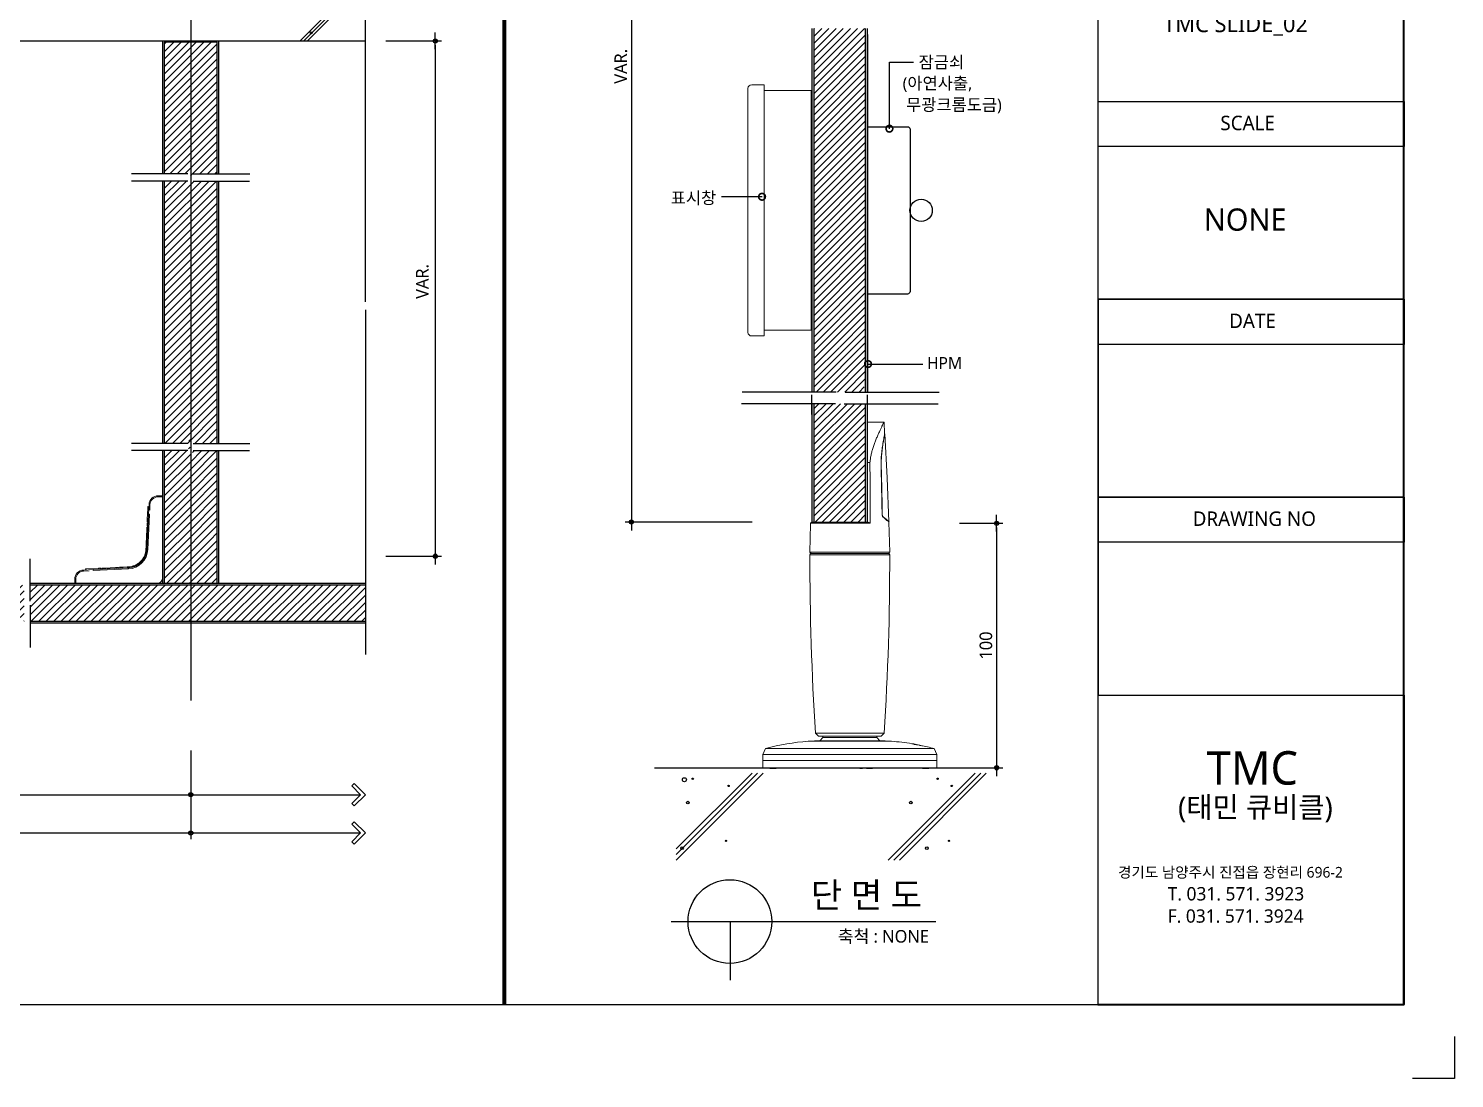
# Model space of a CAD drawing. Extents: x -256 to 8104, y -176 to 5714.
# Drawn here: x 4694 to 8104, y -176 to 2333 of the extents above; entities that cross this region are included whole.
import ezdxf
from ezdxf.enums import TextEntityAlignment as Align

# ---------------------------------------------------------------- set-up
doc = ezdxf.new("R2010")
doc.units = 0
doc.header["$LTSCALE"] = 30
doc.linetypes.add('CEN', pattern=[62, 60, -1, 0, -1])
doc.layers.get('0').update_dxf_attribs({"linetype": 'CONTINUOUS'})
doc.layers.get('DEFPOINTS').update_dxf_attribs({"linetype": 'CONTINUOUS'})
for name, color, linetype in [('C', 2, 'CONTINUOUS'), ('curior-0Line', 252, 'CONTINUOUS'), ('DIM', 7, 'CONTINUOUS'), ('FIN', 5, 'CONTINUOUS'), ('HAT', 8, 'CONTINUOUS'), ('TIT', 3, 'CONTINUOUS'), ('경첩', 4, 'CONTINUOUS'), ('문자', 3, 'CONTINUOUS'), ('잠금쇠(회전형)', 4, 'CONTINUOUS'), ('중심선', 1, 'CEN'), ('치수', 1, 'CONTINUOUS'), ('판넬', 2, 'CONTINUOUS'), ('해치', 8, 'CONTINUOUS')]:
    doc.layers.add(name, color=color, linetype=linetype)
doc.styles.add('돋움', font='malgun.ttf')
doc.dimstyles.new('10', dxfattribs={"dimscale": 10, "dimtxt": 3, "dimasz": 1, "dimexe": 1.5, "dimexo": 2, "dimgap": 1, "dimtad": 1, "dimdec": 0, "dimlunit": 6, "dimtxsty": '돋움', "dimblk": 'DIMDOT', "dimcen": -1, "dimdle": 1.5, "dimclrt": 3, "dimazin": 3, "dimtfac": 1, "dimtdec": 0, "dimtix": 1, "dimtmove": 2, "dimatfit": 3, "dimldrblk": 'DIMDOT', "dimarcsym": 0})
pattern_1 = [(45, (-7517.547, -35.774), (-8.55643, 8.55643), [])]
pattern_2 = [(45, (-8325.086, -147.353), (-8.980256, 8.980256), [])]

# ---------------------------------------------------------------- blocks, each defined once
blk = doc.blocks.new('A$C13EB2441')
for p, q in [((0.84, 7.37), (0.84, 14.11)), ((0.84, 6.74), (0.84, 0))]:
    blk.add_line(p, q)
blk = doc.blocks.new('_DOTSMALL')
at = {"color": 0, "linetype": 'ByBlock', "const_width": 0.5}
blk.add_lwpolyline([(-0.0625, 0, 1), (0.0625, 0, 1)], format="xyb", close=True, dxfattribs=at)
blk = doc.blocks.new('A$C63EC304E')
at = {"layer": '치수', "color": 1, "xscale": 2.5, "yscale": 2.5, "zscale": 2.5, "rotation": 234.3098741996962}
blk.add_blockref('_DOTSMALL', (0.31, 0.31), dxfattribs=at)
blk = doc.blocks.new('A$C2BC9653E')
at = {"layer": '치수', "xscale": 0.3333333333333333, "yscale": 0.3333333333333333, "zscale": 0.3333333333333333}
blk.add_blockref('A$C63EC304E', (0, 0), dxfattribs=at)
blk = doc.blocks.new('A$C7FC71301')
at = {"layer": '치수', "rotation": 180}
blk.add_blockref('A$C2BC9653E', (0.208, 0.208), dxfattribs=at)
blk = doc.blocks.new('A$C4A20372B')
at = {"layer": '치수'}
blk.add_blockref('A$C7FC71301', (0, 0), dxfattribs=at)
blk = doc.blocks.new('A$C566469F5')
at = {"layer": '치수'}
blk.add_blockref('A$C4A20372B', (0, 0), dxfattribs=at)
blk = doc.blocks.new('A$C7E317CD4')
at = {"layer": '해치', "xscale": 2, "yscale": 2, "zscale": 2}
blk.add_blockref('A$C566469F5', (0, 0), dxfattribs=at)
blk = doc.blocks.new('A$C601D7F27')
at = {"layer": '치수'}
blk.add_blockref('A$C7E317CD4', (0, 0), dxfattribs=at)
blk = doc.blocks.new('A$C38802C08')
at = {"layer": '치수'}
blk.add_blockref('A$C601D7F27', (0, 0), dxfattribs=at)
blk = doc.blocks.new('DIMDOT')
at = {"linetype": 'Continuous'}
blk.add_line((-2, 0), (2, 0), dxfattribs=at)
for radius in [0.5, 0.25]:
    blk.add_circle((0, 0), radius, dxfattribs=at)
blk = doc.blocks.new('*D17')
at = {"layer": 'DEFPOINTS', "color": 0}
for p in [(6900.4, 1151.1), (6909.5, 566.8), (7009.3, 566.8)]:
    blk.add_point(p, dxfattribs=at)
at = {"layer": 'DIM', "color": 0, "lineweight": -2, "ltscale": 10}
for p, q in [((6920.4, 1151.1), (7024.3, 1151.1)), ((7009.3, 1141.1), (7009.3, 576.8)), ((6929.5, 566.8), (7024.3, 566.8))]:
    blk.add_line(p, q, dxfattribs=at)
at = {"layer": 'DIM', "color": 0, "lineweight": -2, "xscale": 10, "yscale": 10, "zscale": 10}
for p, rotation in [((7009.3, 1151.1), 90), ((7009.3, 566.8), 270)]:
    blk.add_blockref('DIMDOT', p, dxfattribs=dict(at, rotation=rotation))
at = {"layer": 'DIM', "color": 3, "insert": (6983.7, 858.9), "char_height": 30, "attachment_point": 5, "rotation": 90, "style": '돋움'}
blk.add_mtext('100', dxfattribs=at)
blk = doc.blocks.new('*D22')
at = {"layer": 'DEFPOINTS', "color": 0}
for p in [(328.3, 628.2), (5082.2, 628.2), (5082.2, 411)]:
    blk.add_point(p, dxfattribs=at)
at = {"layer": 'DIM', "color": 0, "lineweight": -2, "ltscale": 10}
for p, q in [((328.3, 608.2), (328.3, 396)), ((5082.2, 608.2), (5082.2, 396)), ((338.3, 411), (5072.2, 411))]:
    blk.add_line(p, q, dxfattribs=at)
at = {"layer": 'DIM', "color": 0, "lineweight": -2, "xscale": 10, "yscale": 10, "zscale": 10, "rotation": 180}
blk.add_blockref('DIMDOT', (328.3, 411), dxfattribs=at)
at = {"layer": 'DIM', "color": 0, "lineweight": -2, "xscale": 10, "yscale": 10, "zscale": 10}
blk.add_blockref('DIMDOT', (5082.2, 411), dxfattribs=at)
at = {"layer": 'DIM', "color": 3, "insert": (2705.3, 440.7), "char_height": 30, "attachment_point": 5, "style": '돋움'}
blk.add_mtext('설계치수', dxfattribs=at)
blk = doc.blocks.new('*D23')
at = {"layer": 'DEFPOINTS', "color": 0}
for p in [(3931.4, 628.2), (5082.2, 628.2), (5082.2, 502.4)]:
    blk.add_point(p, dxfattribs=at)
at = {"layer": 'DIM', "color": 0, "lineweight": -2, "ltscale": 10}
for p, q in [((3931.4, 608.2), (3931.4, 487.4)), ((5082.2, 608.2), (5082.2, 487.4)), ((3941.4, 502.4), (5072.2, 502.4))]:
    blk.add_line(p, q, dxfattribs=at)
at = {"layer": 'DIM', "color": 0, "lineweight": -2, "xscale": 10, "yscale": 10, "zscale": 10, "rotation": 180}
blk.add_blockref('DIMDOT', (3931.4, 502.4), dxfattribs=at)
at = {"layer": 'DIM', "color": 0, "lineweight": -2, "xscale": 10, "yscale": 10, "zscale": 10}
blk.add_blockref('DIMDOT', (5082.2, 502.4), dxfattribs=at)
at = {"layer": 'DIM', "color": 3, "insert": (4506.8, 532.1), "char_height": 30, "attachment_point": 5, "style": '돋움'}
blk.add_mtext('설계치수', dxfattribs=at)
blk = doc.blocks.new('*D25')
at = {"layer": 'DEFPOINTS', "color": 0}
for p in [(5529, 2303.8), (5529, 1072.4), (5666.9, 1072.4)]:
    blk.add_point(p, dxfattribs=at)
at = {"layer": 'DIM', "color": 0, "lineweight": -2, "ltscale": 10}
for p, q in [((5549, 2303.8), (5681.9, 2303.8)), ((5666.9, 2293.8), (5666.9, 1082.4)), ((5549, 1072.4), (5681.9, 1072.4))]:
    blk.add_line(p, q, dxfattribs=at)
at = {"layer": 'DIM', "color": 0, "lineweight": -2, "xscale": 10, "yscale": 10, "zscale": 10}
for p, rotation in [((5666.9, 2303.8), 90), ((5666.9, 1072.4), 270)]:
    blk.add_blockref('DIMDOT', p, dxfattribs=dict(at, rotation=rotation))
at = {"layer": 'DIM', "color": 3, "insert": (5636.1, 1729), "char_height": 30, "attachment_point": 5, "rotation": 90, "style": '돋움'}
blk.add_mtext('VAR.', dxfattribs=at)
blk = doc.blocks.new('A$C06B31977')
for p, q in [((1.26, 11.06), (1.26, 21.17)), ((1.26, 10.11), (1.26, 0))]:
    blk.add_line(p, q)
blk = doc.blocks.new('*D34')
at = {"layer": 'DEFPOINTS', "color": 0}
for p in [(6444.67, 3332.3), (6135.91, 1154.01), (6444.67, 1154.01)]:
    blk.add_point(p, dxfattribs=at)
at = {"layer": 'DIM', "color": 0, "lineweight": -2}
for p, q in [((6424.67, 3332.3), (6120.91, 3332.3)), ((6135.91, 3322.3), (6135.91, 1164.01)), ((6424.67, 1154.01), (6120.91, 1154.01))]:
    blk.add_line(p, q, dxfattribs=at)
at = {"layer": 'DIM', "color": 0, "lineweight": -2, "xscale": 10, "yscale": 10, "zscale": 10}
for p, rotation in [((6135.91, 3332.3), 89.99999999999997), ((6135.91, 1154.01), 270)]:
    blk.add_blockref('DIMDOT', p, dxfattribs=dict(at, rotation=rotation))
at = {"layer": 'DIM', "color": 3, "insert": (6110.675625, 2243.155), "char_height": 30, "attachment_point": 5, "rotation": 90, "style": '돋움'}
blk.add_mtext('VAR.', dxfattribs=at)
blk = doc.blocks.new('SLIDE_02')
at = {"layer": 'HAT'}
h = blk.add_hatch(dxfattribs=at)
h.set_pattern_fill('ANSI31', color=256, scale=3.811219, style=0)
h.set_pattern_definition(pattern_1)
h.paths.add_polyline_path([(6634.1, 1898.5), (6572.2, 1898.5), (6572.2, 1464.4), (6634.1, 1464.4), (6634.1, 1568.7, -0.567825), (6634.1, 1572.1)])
h.paths.add_polyline_path([(6696, 1898.5), (6634.1, 1898.5), (6634.1, 1572.1, -0.582142), (6637.1, 1570.4), (6696, 1570.4)])
edge = h.paths.add_edge_path()
edge.add_line((6696, 1570.4), (6637.1, 1570.4))
edge.add_arc((6635.1, 1570.4), 1.99, -54.3099, 0, ccw=False)
edge.add_arc((6635.1, 1570.4), 1.99, 239.178, 305.6901, ccw=False)
edge.add_line((6634.1, 1568.7), (6634.1, 1464.4))
edge.add_line((6634.1, 1464.4), (6688.1, 1464.4))
edge.add_spline(control_points=[(6688.1, 1464.4), (6691.2, 1472.8), (6694, 1480.2), (6696, 1483.9)], knot_values=[0.152076, 0.152076, 0.152076, 0.152076, 0.673721, 0.673721, 0.673721, 0.673721], degree=3, periodic=0)
edge.add_line((6696, 1483.9), (6696, 1570.4))
h.paths.add_polyline_path([(6634.1, 2333.4), (6572.2, 2333.4), (6572.2, 1898.5), (6634.1, 1898.5)])
edge = h.paths.add_edge_path()
edge.add_line((6696, 2333.4), (6686.2, 2333.4))
edge.add_spline(control_points=[(6683.6, 2326), (6684.5, 2328.5), (6685.4, 2331), (6686.2, 2333.4)], knot_values=[0, 0, 0, 0, 0.152076, 0.152076, 0.152076, 0.152076], degree=3, periodic=0)
edge.add_line((6686.2, 2333.4), (6634.1, 2333.4))
edge.add_line((6634.1, 2333.4), (6634.1, 1898.5))
edge.add_line((6634.1, 1898.5), (6696, 1898.5))
edge.add_line((6696, 1898.5), (6696, 2333.4))
at = {"layer": 'HAT', "transparency": 33554687}
h = blk.add_hatch(dxfattribs=at)
h.set_pattern_fill('ANSI31', color=256, scale=3.811219, style=0)
h.set_pattern_definition(pattern_1)
h.paths.add_polyline_path([(6624, 1436.8), (6572.2, 1436.8), (6572.2, 1154), (6634.1, 1154), (6634.1, 1436.8)])
h.paths.add_polyline_path([(6696, 1436.8), (6645.2, 1436.8), (6634.1, 1436.8), (6634.1, 1154), (6696, 1154)])
at = {"layer": '해치'}
h = blk.add_hatch(dxfattribs=at)
h.set_pattern_fill('ANSI31', color=256, scale=4, style=0)
h.set_pattern_definition([(45, (-271228.166, -56143.965), (-8.9802561, 8.9802561), [])])
edge = h.paths.add_edge_path()
edge.add_line((5082.2, 2300.5), (5019.8, 2300.5))
edge.add_line((5019.8, 2300.5), (5018.9, 2299.6))
edge.add_line((5018.9, 2299.6), (5018.9, 2199.2))
edge.add_line((5018.9, 2199.2), (5061.8, 2199.2))
edge.add_line((5061.8, 2199.2), (5061.8, 2157.7))
edge.add_line((5061.8, 2157.7), (5018.9, 2157.7))
edge.add_line((5018.9, 2157.7), (5018.9, 1985.9))
edge.add_line((5018.9, 1985.9), (5075.5, 1985.9))
edge.add_spline(control_points=[(5075.5, 1985.9), (5078.3, 1993.6), (5084.3, 2008.9), (5080.4, 1978), (5081.9, 1975.6), (5082.2, 1975.5)], knot_values=[0.456227, 0.456227, 0.456227, 0.456227, 2.847595, 6.178025, 6.737145, 6.737145, 6.737145, 6.737145], degree=3, periodic=0)
edge.add_spline(control_points=[(5081.9, 1975.7), (5082, 1978.7), (5082, 1981.5), (5081.5, 1981.8), (5081.4, 1981.8)], knot_values=[0.891967, 0.891967, 0.891967, 0.891967, 1.280656, 1.337888, 1.337888, 1.337888, 1.337888], degree=3, periodic=0)
edge.add_line((5082.2, 1975.5), (5082.2, 2300.5))
edge = h.paths.add_edge_path()
edge.add_line((5145.6, 2300.5), (5082.2, 2300.5))
edge.add_line((5082.2, 2300.5), (5082.2, 1975.5))
edge.add_spline(control_points=[(5082.2, 1975.5), (5083.4, 1975.3), (5085.6, 1979.6), (5088.3, 1985.9)], knot_values=[6.737145, 6.737145, 6.737145, 6.737145, 8.913909, 8.913909, 8.913909, 8.913909], degree=3, periodic=0)
edge.add_spline(control_points=[(5088.3, 1985.9), (5090.3, 1990.8), (5092.7, 1996.7), (5095, 2002.7)], knot_values=[8.913909, 8.913909, 8.913909, 8.913909, 10.573873, 10.573873, 10.573873, 10.573873], degree=3, periodic=0)
edge.add_line((5088.3, 1985.9), (5145.6, 1985.9))
edge.add_line((5145.6, 1985.9), (5145.6, 2157.7))
edge.add_line((5145.6, 2157.7), (5102.7, 2157.7))
edge.add_line((5102.7, 2157.7), (5102.7, 2199.2))
edge.add_line((5102.7, 2199.2), (5145.6, 2199.2))
edge.add_line((5145.6, 2199.2), (5145.6, 2300.5))
h.paths.add_polyline_path([(5145.6, 2199.2), (5102.7, 2199.2), (5102.7, 2157.7), (5145.6, 2157.7)], flags=16)
h.paths.add_polyline_path([(5061.8, 2199.2), (5018.9, 2199.2), (5018.9, 2157.7), (5061.8, 2157.7)], flags=16)
h = blk.add_hatch(dxfattribs=at)
h.set_pattern_fill('ANSI31', color=256, scale=4, style=0)
h.set_pattern_definition([(45, (5082.238, 1655.484), (-8.98026, 8.98026), [])])
h.paths.add_polyline_path([(5145.6, 1968.8), (5018.9, 1968.8), (5018.9, 1342.1), (5145.6, 1342.1)])
at = {"layer": '해치', "transparency": 33554687}
h = blk.add_hatch(dxfattribs=at)
h.set_pattern_fill('ANSI31', color=256, scale=4)
h.set_pattern_definition(pattern_2)
edge = h.paths.add_edge_path()
edge.add_spline(control_points=[(5082.2, 1314.6), (5081.9, 1314.6), (5080.9, 1316.4), (5081.7, 1326.3), (5081.9, 1331.9)], knot_values=[1.337888, 1.337888, 1.337888, 1.337888, 1.524261, 2.245715, 2.245715, 2.245715, 2.245715], degree=3, periodic=0)
edge.add_spline(control_points=[(5082.2, 1331.7), (5081.9, 1331.8), (5080.4, 1334.2), (5084.3, 1365.1), (5078.3, 1349.8), (5075.5, 1342.1)], knot_values=[0.152076, 0.152076, 0.152076, 0.152076, 0.338449, 1.448592, 2.245715, 2.245715, 2.245715, 2.245715], degree=3, periodic=0)
edge.add_spline(control_points=[(5081.9, 1331.9), (5082, 1334.9), (5082, 1337.7), (5081.5, 1338), (5081.4, 1338)], knot_values=[0.891967, 0.891967, 0.891967, 0.891967, 1.280656, 1.337888, 1.337888, 1.337888, 1.337888], degree=3, periodic=0)
edge.add_spline(control_points=[(5081.4, 1338), (5080.4, 1338.2), (5078.1, 1332.1), (5075.5, 1325)], knot_values=[0.152076, 0.152076, 0.152076, 0.152076, 0.891967, 0.891967, 0.891967, 0.891967], degree=3, periodic=0)
edge.add_spline(control_points=[(5073.9, 1320.6), (5074.4, 1322.1), (5074.9, 1323.6), (5075.5, 1325)], knot_values=[0, 0, 0, 0, 0.152076, 0.152076, 0.152076, 0.152076], degree=3, periodic=0)
edge.add_line((5075.5, 1325), (5018.9, 1325))
edge.add_line((5018.9, 1325), (5018.9, 1152.6))
edge.add_line((5018.9, 1152.6), (5063.6, 1152.6))
edge.add_line((5063.6, 1152.6), (5063.6, 1111))
edge.add_line((5063.6, 1111), (5018.9, 1111))
edge.add_line((5018.9, 1111), (5018.9, 1006.8))
edge.add_line((5018.9, 1006.8), (5082.2, 1006.8))
edge.add_line((5082.2, 1006.8), (5082.2, 1314.5))
h.paths.add_polyline_path([(5145.6, 1152.6), (5100.8, 1152.6), (5100.8, 1111), (5145.6, 1111)])
h.paths.add_polyline_path([(5063.6, 1152.6), (5018.9, 1152.6), (5018.9, 1111), (5063.6, 1111)], flags=16)
h = blk.add_hatch(dxfattribs=at)
h.set_pattern_fill('ANSI31', color=256, scale=4)
h.set_pattern_definition(pattern_2)
h.paths.add_polyline_path([(5145.6, 1264.1), (5082.2, 1264.1), (5082.2, 1006.8), (5145.6, 1006.8), (5145.6, 1111), (5100.8, 1111), (5100.8, 1152.6), (5145.6, 1152.6)])
edge = h.paths.add_edge_path()
edge.add_line((5145.6, 1325), (5088.3, 1325))
edge.add_spline(control_points=[(5088.3, 1325), (5085.6, 1318.7), (5083.4, 1314.4), (5082.2, 1314.6)], knot_values=[2.245715, 2.245715, 2.245715, 2.245715, 2.971303, 2.971303, 2.971303, 2.971303], degree=3, periodic=0)
edge.add_line((5082.2, 1314.6), (5082.2, 1264.1))
edge.add_line((5082.2, 1264.1), (5145.6, 1264.1))
edge.add_line((5145.6, 1264.1), (5145.6, 1325))
h = blk.add_hatch(dxfattribs=at)
h.set_pattern_fill('ANSI31', color=256, scale=4, style=0)
h.set_pattern_definition(pattern_2)
h.paths.add_polyline_path([(4698.3, 955.2), (4698.3, 964.7), (4698.3, 1003.5), (5082.2, 1003.5), (5082.2, 916.8), (4698.3, 916.8)])
edge = h.paths.add_edge_path()
edge.add_line((4683.7, 955.2), (4683.7, 964.7))
edge.add_line((4683.7, 964.7), (4683.7, 1003.5))
edge.add_line((4683.7, 1003.5), (4051.2, 1003.5))
edge.add_line((4051.2, 1003.5), (4051.2, 962.2))
edge.add_arc((4051.2, 960.1), 2.08, -35.6901, 90, ccw=False)
edge.add_arc((4051.2, 960.1), 2.08, 270, 324.3099, ccw=False)
edge.add_line((4051.2, 958), (4051.2, 916.8))
edge.add_line((4051.2, 916.8), (4683.7, 916.8))
edge.add_line((4683.7, 916.8), (4683.7, 955.2))
h.paths.add_polyline_path([(3926.4, 1003.5), (3926.4, 916.8), (4051.2, 916.8), (4051.2, 958, -0.610943), (4049.5, 961.3, -0.241509), (4051.2, 962.2), (4051.2, 1003.5)])
h.paths.add_polyline_path([(5499.9, 1003.5), (5082.2, 1003.5), (5082.2, 916.8), (5499.9, 916.8)])
for p, q in [((5499.9, 1680.2), (5499.9, 2456.9)), ((328.3, 2303.8), (5499.9, 2303.8)), ((5075.6, 1985.9), (4940.8, 1985.9)), ((5088.3, 1985.9), (5223.1, 1985.9)), ((5499.9, 1661.1), (5499.9, 837.8)), ((5075.6, 1342.1), (4940.8, 1342.1)), ((5088.3, 1342.1), (5223.1, 1342.1)), ((6191.1, 566.8), (7024.2, 566.8))]:
    blk.add_line(p, q)
at = {"color": 2}
for p, q in [((8104.1, -75.8), (8104.1, -175.8)), ((8104.1, -75.8), (8104.1, -175.8)), ((8104.1, -75.8), (8104.1, -175.8)), ((8104.1, -175.8), (8004.1, -175.8)), ((8104.1, -175.8), (8004.1, -175.8)), ((8104.1, -175.8), (8004.1, -175.8))]:
    blk.add_line(p, q, dxfattribs=at)
for points in [[(-0.7, 5538.4), (7251.6, 5538.4), (7251.6, 0.1), (-0.7, 0.1)], [(-0.7, 5538.4), (7251.6, 5538.4), (7251.6, 0.1), (-0.7, 0.1)], [(-0.7, 5538.4), (7981.2, 5538.4), (7981.2, 0.1), (-0.7, 0.1)]]:
    blk.add_lwpolyline(points, close=True, dxfattribs=at)
at = {"color": 8, "const_width": 10}
blk.add_lwpolyline([(5832, 0.1), (5832, 5538.4)], dxfattribs=at)
at = {"layer": 'C'}
for p, q in [((6572.2, 2333.4), (6572.2, 1464.4)), ((6696, 1464.4), (6696, 2333.4)), ((6572.2, 1436.8), (6572.2, 1154)), ((6696, 1154), (6696, 1436.8)), ((5499.9, 1003.5), (4698.3, 1003.5)), ((4698.3, 916.8), (5499.9, 916.8))]:
    blk.add_line(p, q, dxfattribs=at)
at = {"layer": 'curior-0Line'}
blk.add_line((7251.6, 5538.4), (7251.6, 0.8), dxfattribs=at)
for points in [[(7984.1, 5538.4), (7251.6, 5538.4), (7251.6, 0.1), (7984.1, 0.1)], [(7252, 2159.3), (7984.1, 2159.3), (7984.1, 2051.6), (7252, 2051.6)], [(7252, 1213.5), (7984.1, 1213.5), (7984.1, 1686.4), (7252, 1686.4)], [(7252, 1686.4), (7984.1, 1686.4), (7984.1, 1578.7), (7252, 1578.7)], [(7252, 740.6), (7984.1, 740.6), (7984.1, 1213.5), (7252, 1213.5)], [(7252, 1213.5), (7984.1, 1213.5), (7984.1, 1105.8), (7252, 1105.8)], [(7984.1, 0.8), (7252.3, 0.8), (7252.3, 740.6), (7984.1, 740.6)]]:
    blk.add_lwpolyline(points, close=True, dxfattribs=at)
at = {"layer": 'DIM', "ltscale": 10}
for p, q in [((5467.5, 523.5), (5473.2, 529.2)), ((5488.5, 502.4), (5467.5, 523.5)), ((5499.9, 502.4), (5473.2, 529.2)), ((5082.2, 502.4), (5488.5, 502.4)), ((5488.5, 502.4), (5467.5, 481.4)), ((5467.5, 481.4), (5473.2, 475.7)), ((5499.9, 502.4), (5473.2, 475.7)), ((5082.2, 411), (5488.5, 411)), ((5467.5, 432.1), (5473.2, 437.8)), ((5488.5, 411), (5467.5, 432.1)), ((5488.5, 411), (5467.5, 389.9)), ((5499.9, 411), (5473.2, 437.8)), ((5499.9, 411), (5473.2, 384.2)), ((5467.5, 389.9), (5473.2, 384.2))]:
    blk.add_line(p, q, dxfattribs=at)
at = {"layer": 'FIN', "color": 4, "linetype": 'Continuous', "lineweight": 15}
for p, q in [((6740, 1392.7), (6700.8, 1392.7)), ((6700.8, 1392.7), (6700.8, 1296.6)), ((6741.5, 1365.4), (6740, 1392.7)), ((6567.4, 1154), (6564.3, 1151.1)), ((6567.4, 1154), (6700.8, 1154)), ((6753.6, 1082.4), (6751.8, 1154.1)), ((6566, 1079), (6750.3, 1079)), ((6575.9, 649.7), (6583.1, 642.5)), ((6733.2, 642.5), (6740.4, 649.7)), ((6733.2, 642.5), (6583.1, 642.5)), ((6593.4, 639.4), (6586.5, 631.5)), ((6729.8, 631.5), (6586.5, 631.5)), ((6593.4, 642.5), (6593.4, 639.4)), ((6593.4, 639.4), (6723, 639.4)), ((6723, 639.4), (6723, 642.5)), ((6729.8, 631.5), (6723, 639.4)), ((6456.7, 612.6), (6450.1, 598.4)), ((6450.1, 598.4), (6450.1, 583.8)), ((6450.1, 583.8), (6450.1, 566.8)), ((6866.2, 598.4), (6859.7, 612.6)), ((6866.2, 583.8), (6866.2, 598.4)), ((6866.2, 566.8), (6866.2, 583.8)), ((6450.1, 566.8), (6866.2, 566.8))]:
    blk.add_line(p, q, dxfattribs=at)
at = {"layer": 'FIN', "linetype": 'Continuous', "lineweight": 15}
for p, q in [((6706.4, 1296.6), (6700.8, 1296.6)), ((6732.8, 1294), (6733.2, 1294)), ((6733.6, 1259.9), (6734.1, 1259.9)), ((6735, 1191.7), (6735.5, 1191.7)), ((6735.3, 1171.9), (6735.8, 1171.9)), ((6735.4, 1171.7), (6735.9, 1171.7)), ((6738.2, 1166.2), (6737.5, 1166.2)), ((6706.9, 1151.1), (6564.3, 1151.1)), ((6751.2, 1154.7), (6751.9, 1154.7)), ((6753.7, 1075.6), (6562.6, 1075.6)), ((6562.7, 1082.4), (6753.6, 1082.4)), ((6575.9, 649.7), (6740.4, 649.7)), ((6757.7, 630), (6558.6, 630)), ((6561.1, 630.2), (6755.2, 630.2)), ((6866.2, 598.4), (6450.1, 598.4)), ((6866.2, 583.8), (6450.1, 583.8)), ((6450.1, 583.8), (6866.2, 583.8)), ((6456.7, 612.6), (6859.7, 612.6)), ((6467.1, 565.4), (6467.1, 566.8)), ((6467.2, 565.4), (6467.1, 565.4)), ((6467.2, 565.4), (6467.2, 566.8)), ((6481.6, 565.4), (6467.2, 565.4)), ((6481.6, 565.4), (6481.6, 566.8)), ((6481.8, 565.4), (6481.6, 565.4)), ((6481.8, 565.4), (6481.8, 566.8)), ((6682, 565.4), (6682, 566.8)), ((6688.9, 565.4), (6682, 565.4)), ((6688.9, 565.4), (6688.9, 566.8)), ((6698.3, 565.4), (6698.3, 566.8)), ((6698.5, 565.4), (6698.5, 566.8)), ((6698.7, 565.4), (6698.7, 566.8)), ((6699.4, 565.4), (6699.4, 566.8)), ((6702.3, 565.4), (6699.4, 565.4)), ((6702.3, 565.4), (6702.3, 566.8)), ((6703.5, 565.4), (6702.3, 565.4)), ((6703.5, 565.4), (6703.5, 566.8)), ((6704.4, 565.4), (6703.5, 565.4)), ((6704.4, 565.4), (6704.4, 566.8)), ((6704.8, 565.4), (6704.4, 565.4)), ((6704.8, 565.4), (6704.8, 566.8)), ((6705, 565.4), (6704.8, 565.4)), ((6705.1, 565.4), (6705.1, 566.8)), ((6707.2, 565.4), (6707.2, 566.8)), ((6709.7, 565.4), (6709.7, 566.8)), ((6709.8, 565.4), (6709.8, 566.8)), ((6710.7, 565.4), (6709.8, 565.4)), ((6710.7, 565.4), (6710.7, 566.8)), ((6711.2, 565.4), (6710.7, 565.4)), ((6711.2, 565.4), (6711.2, 566.8)), ((6712.1, 565.4), (6711.2, 565.4)), ((6712.1, 565.4), (6712.1, 566.8)), ((6831.9, 565.4), (6831.9, 566.8)), ((6834.3, 565.4), (6834.3, 566.8)), ((6839.4, 565.4), (6839.4, 566.8)), ((6844.6, 565.4), (6844.6, 566.8)), ((6846.9, 565.4), (6846.9, 566.8))]:
    blk.add_line(p, q, dxfattribs=at)
at = {"layer": 'FIN', "color": 4, "linetype": 'Continuous', "lineweight": 15, "flags": 128}
for points in [[(6751.9, 1154.8), (6747.5, 1259.7), (6741.7, 1364.7)], [(6564.3, 1151.1), (6564.2, 1148.7), (6562.7, 1082.4)]]:
    blk.add_lwpolyline(points, dxfattribs=at)
at = {"layer": 'FIN', "color": 4, "linetype": 'Continuous', "lineweight": 15}
for centre, radius, start, end in [((6566, 1075.6), 3.41, 90, 179.3579), ((6566.1, 1082.4), 3.41, 179.2415, 270), ((13319.9, 1072.3), 6757.2, 179.97182, 183.58587), ((283.2, 1063.2), 6470.4, 356.33536, 0.10965), ((6750.2, 1082.4), 3.41, 270, 0.7585), ((6750.3, 1075.6), 3.41, 0.6421, 90), ((6593.4, 119.7), 511.5, 93.8991, 105.5006), ((6561.3, 628.2), 2.05, 94.7479, 116.6788), ((6593.4, 242.2), 389.3, 91.0115, 94.7479), ((6723, 242.2), 389.3, 85.2521, 88.9885), ((6755, 628.2), 2.05, 63.3212, 85.2521), ((6723, 119.7), 511.5, 80.5831, 86.1009), ((6723, 119.7), 511.5, 74.4994, 78.127)]:
    blk.add_arc(centre, radius, start, end, dxfattribs=at)
at = {"layer": 'FIN', "linetype": 'Continuous', "lineweight": 15}
for points, knots in [([(6706.4, 1296.6), (6706.8, 1299.9), (6707.5, 1306.4), (6709.4, 1316), (6711.8, 1325.4), (6714.7, 1334.7), (6718, 1343.9), (6721.5, 1352.9), (6725.2, 1361.5), (6728.8, 1369.6), (6732.2, 1376.9), (6735.1, 1382.8), (6737.4, 1387.6), (6738.9, 1390.6), (6739.8, 1392.4), (6739.9, 1392.6), (6740, 1392.7)], [0, 0, 0, 0, 0.0728557, 0.145726, 0.2204904, 0.2952636, 0.3731809, 0.4510923, 0.5310454, 0.610964, 0.6872809, 0.764789, 0.8294418, 0.895744, 0.9479363, 1, 1, 1, 1]), ([(6741.6, 1365.4), (6741.6, 1365.4), (6741.6, 1365.6), (6741.4, 1364.4), (6741, 1361.9), (6740.3, 1358.2), (6739.3, 1352.9), (6738.1, 1346), (6736.9, 1338.9), (6735.4, 1329.2), (6734.1, 1318), (6733.1, 1305.3), (6732.9, 1297.8), (6732.8, 1294.1)], [0, 0, 0, 0, 0.009684, 0.084411, 0.139342, 0.19575, 0.292674, 0.392034, 0.480465, 0.568929, 0.750269, 0.874667, 1, 1, 1, 1]), ([(6741.6, 1364.7), (6741.6, 1364.5), (6741.6, 1364.3), (6741.2, 1362.2), (6740.7, 1359.4), (6740, 1355), (6739, 1349.4), (6738, 1343.5), (6736.6, 1335.2), (6735.1, 1324), (6733.7, 1309.4), (6733.4, 1299.2), (6733.2, 1294)], [0, 0, 0, 0, 0.065081, 0.114014, 0.164283, 0.248685, 0.335215, 0.413903, 0.492623, 0.653874, 0.825661, 1, 1, 1, 1]), ([(6706.9, 1151.1), (6706.9, 1152.1), (6706.9, 1176.8), (6706.7, 1225.4), (6706.5, 1272.9), (6706.4, 1296.6)], [0, 0, 0, 0, 0.020119, 0.51001, 1, 1, 1, 1]), ([(6732.8, 1294.1), (6733.2, 1280.3), (6733.8, 1252.4), (6734.7, 1211.6), (6735.2, 1184.7), (6735.4, 1171.9)], [0, 0, 0, 0, 0.338608, 0.686805, 1, 1, 1, 1]), ([(6733.2, 1294), (6733.4, 1288.3), (6733.6, 1279.8), (6733.9, 1268.5), (6734, 1262.8), (6734.1, 1259.9)], [0, 0, 0, 0, 0.499998, 0.749999, 1, 1, 1, 1]), ([(6734.1, 1259.9), (6734.2, 1254.3), (6734.5, 1242.9), (6735, 1220.1), (6735.3, 1203.1), (6735.5, 1191.7)], [0, 0, 0, 0, 0.250195, 0.500389, 1, 1, 1, 1]), ([(6738, 1165.6), (6737.6, 1166), (6736.7, 1166.9), (6735.8, 1169), (6735.4, 1170.8), (6735.4, 1171.7), (6735.4, 1171.9)], [0, 0, 0, 0, 0.3337457, 0.6692692, 0.9101086, 1, 1, 1, 1]), ([(6735.9, 1171.7), (6735.9, 1171), (6736, 1169.8), (6736.7, 1168.1), (6737.4, 1166.9), (6738, 1166.4), (6738.2, 1166.2)], [0, 0, 0, 0, 0.257997, 0.515126, 0.793816, 1, 1, 1, 1]), ([(6738, 1165.6), (6739.8, 1164.2), (6743.3, 1161.3), (6747.5, 1157.7), (6750.3, 1155.5), (6751.5, 1154.4), (6752, 1153.9), (6751.9, 1154.1), (6751.8, 1154.1)], [0, 0, 0, 0, 0.2109513, 0.4254062, 0.683951, 0.8181289, 0.9522979, 1, 1, 1, 1]), ([(6738.2, 1166.2), (6740.2, 1164.5), (6744.3, 1161.2), (6748.6, 1157.5), (6751.4, 1155.1), (6751.7, 1154.9), (6751.9, 1154.8)], [0, 0, 0, 0, 0.25138, 0.508909, 0.760628, 1, 1, 1, 1]), ([(6698.7, 565.4), (6698.6, 565.4), (6698.5, 565.4), (6698.5, 565.4), (6698.5, 565.4)], [0, 0, 0, 0, 0.557964, 1, 1, 1, 1]), ([(6699.4, 565.4), (6699.3, 565.4), (6699, 565.4), (6698.8, 565.4), (6698.7, 565.4)], [0, 0, 0, 0, 0.561741, 1, 1, 1, 1]), ([(6707.2, 565.4), (6706.8, 565.4), (6706, 565.4), (6705.4, 565.4), (6705.1, 565.4)], [0, 0, 0, 0, 0.560188, 1, 1, 1, 1]), ([(6709.7, 565.4), (6709.2, 565.4), (6708.4, 565.4), (6707.5, 565.4), (6707.2, 565.4)], [0, 0, 0, 0, 0.559958, 1, 1, 1, 1]), ([(6834.3, 565.4), (6833.5, 565.4), (6832.1, 565.4), (6832, 565.4), (6831.9, 565.4)], [0, 0, 0, 0, 0.558554, 1, 1, 1, 1]), ([(6836.2, 565.4), (6835.5, 565.4), (6834.2, 565.4), (6833.4, 565.4), (6833, 565.4)], [0, 0, 0, 0, 0.558511, 1, 1, 1, 1]), ([(6839.4, 565.4), (6838.4, 565.4), (6836.5, 565.4), (6834.9, 565.4), (6834.3, 565.4)], [0, 0, 0, 0, 0.559859, 1, 1, 1, 1]), ([(6844.6, 565.4), (6843.7, 565.4), (6842.1, 565.4), (6840.2, 565.4), (6839.4, 565.4)], [0, 0, 0, 0, 0.558977, 1, 1, 1, 1]), ([(6846.9, 565.4), (6846.8, 565.4), (6846.6, 565.4), (6845.2, 565.4), (6844.6, 565.4)], [0, 0, 0, 0, 0.559094, 1, 1, 1, 1])]:
    blk.add_open_spline(points, degree=3, knots=knots, dxfattribs=at)
at = {"layer": 'FIN', "color": 4, "linetype": 'Continuous', "lineweight": 15}
for points, knots in [([(6700.8, 1296.6), (6700.8, 1288.3), (6700.8, 1272), (6700.8, 1248.3), (6700.8, 1224.6), (6700.8, 1201), (6700.8, 1177.2), (6700.8, 1161.7), (6700.8, 1154)], [0, 0, 0, 0, 0.175429, 0.342116, 0.500062, 0.672632, 0.839276, 1, 1, 1, 1]), ([(6806.7, 624.3), (6806.6, 624.3), (6806.6, 624.3), (6806.8, 624.3), (6807.1, 624.2), (6807.2, 624.2)], [0, 0, 0, 0, 0.110152, 0.664814, 1, 1, 1, 1]), ([(6807.2, 624.2), (6807.5, 624.2), (6808, 624.1), (6809, 623.9), (6810.2, 623.7), (6811.2, 623.5), (6811.7, 623.4), (6811.9, 623.4)], [0, 0, 0, 0, 0.2159727, 0.4318558, 0.6498983, 0.8698049, 1, 1, 1, 1]), ([(6815.9, 622.5), (6815.1, 622.7), (6813.8, 622.9), (6812.4, 623.2), (6811.8, 623.3)], [0, 0, 0, 0, 0.585266, 1, 1, 1, 1]), ([(6811.8, 623.3), (6811.8, 623.2), (6811.8, 623.1), (6811.8, 623), (6811.8, 622.9)], [0, 0, 0, 0, 0.495973, 1, 1, 1, 1]), ([(6811.8, 622.9), (6812.4, 622.8), (6813.8, 622.5), (6815.1, 622.3), (6815.9, 622.1)], [0, 0, 0, 0, 0.405872, 1, 1, 1, 1]), ([(6832.3, 619.1), (6829.4, 619.7), (6824, 620.9), (6818.5, 621.9), (6815.9, 622.4)], [0, 0, 0, 0, 0.528575, 1, 1, 1, 1]), ([(6815.9, 622.1), (6815.9, 622.2), (6815.9, 622.2), (6815.9, 622.3), (6815.9, 622.3)], [0, 0, 0, 0, 0.517301, 1, 1, 1, 1]), ([(6815.9, 622.3), (6818.5, 621.8), (6824, 620.8), (6829.4, 619.6), (6832.3, 619)], [0, 0, 0, 0, 0.470682, 1, 1, 1, 1]), ([(6832.3, 619), (6832.3, 619), (6832.3, 619), (6832.3, 619.1), (6832.3, 619.1)], [0, 0, 0, 0, 0.529757, 1, 1, 1, 1])]:
    blk.add_open_spline(points, degree=3, knots=knots, dxfattribs=at)
at = {"layer": 'FIN', "linetype": 'Continuous', "lineweight": 15}
for points in [[(6735.5, 1191.7), (6735.8, 1171.9)], [(6735.8, 1171.9), (6735.9, 1171.7)], [(6700.8, 1154), (6706.9, 1151.1)], [(6699.3, 565.4), (6699, 565.4)]]:
    blk.add_open_spline(points, degree=1, dxfattribs=at)
at = {"layer": 'FIN', "color": 4, "linetype": 'Continuous', "lineweight": 15}
for points in [[(6807.2, 624.2), (6806.8, 624.3)], [(6811.8, 623.3), (6816.2, 622.5)], [(6815.9, 622.6), (6816.2, 622.6)]]:
    blk.add_open_spline(points, degree=1, dxfattribs=at)
at = {"layer": 'TIT', "color": 7}
for p, q in [((6231.4, 199.1), (6864.1, 199.1)), ((6371.8, 199.1), (6371.8, 59.1))]:
    blk.add_line(p, q, dxfattribs=at)
blk.add_circle((6371.4, 199.1), 100, dxfattribs=at)
at = {"layer": '경첩', "color": 4, "linetype": 'Continuous', "lineweight": 15}
for p, q in [((4982.4, 1195.9), (4981.3, 1172.6)), ((4984, 1182.3), (4984.7, 1195.8)), ((5004.3, 1214.5), (5004.3, 1216.8)), ((5014.9, 1216.8), (5004.3, 1216.8)), ((5004.3, 1214.5), (5014.9, 1214.5)), ((5014.9, 1214.5), (5014.9, 1216.8)), ((5014.9, 1194.4), (5014.9, 1214.5)), ((4981.3, 1172.6), (4977.3, 1088.8)), ((4979.5, 1185.7), (4978.3, 1160.5)), ((4978.3, 1160.5), (4980.6, 1158.3)), ((4979.5, 1185.7), (4981.8, 1183.5)), ((4979.6, 1088.7), (4983.6, 1172.4)), ((4980.6, 1191.3), (4982.1, 1189.8)), ((5014.9, 1191.1), (5014.9, 1193.5)), ((5014.9, 1191.1), (5014.9, 1020.8)), ((4977.5, 1141.6), (4976.2, 1114.8)), ((4977.5, 1141.6), (4979.7, 1139.4)), ((4977.9, 1151), (4977.6, 1144.7)), ((4977.6, 1144.7), (4979.8, 1142.5)), ((4977.9, 1151), (4980.1, 1148.8)), ((4978.1, 1154.2), (4980.3, 1152)), ((4975.3, 1095), (4975, 1088.9)), ((4975.5, 1099), (4975.3, 1095.9)), ((4975.3, 1095.9), (4977.5, 1093.7)), ((4975.3, 1095.9), (4975.3, 1095)), ((4975.3, 1095), (4977.5, 1092.7)), ((4975.9, 1108.6), (4975.5, 1100)), ((4975.5, 1100), (4977.7, 1097.7)), ((4975.5, 1100), (4975.5, 1099)), ((4975.5, 1099), (4977.7, 1096.8)), ((4975.9, 1108.6), (4978.1, 1106.3)), ((4976.2, 1114.7), (4976, 1110.8)), ((4976, 1110.8), (4978.2, 1108.6)), ((4976.2, 1114.8), (4978.4, 1112.6)), ((4976.2, 1114.7), (4978.4, 1112.5)), ((4965.9, 1064.1), (4967.6, 1062.4)), ((4967.3, 1066), (4969, 1064.3)), ((4969.8, 1070.1), (4971.5, 1068.4)), ((4970.9, 1072.3), (4972.6, 1070.5)), ((4972.4, 1076), (4974.2, 1074.2)), ((4975.7, 1078.9), (4973.8, 1080.9)), ((4973.9, 1080.9), (4975.8, 1079)), ((4974.5, 1084.4), (4976.5, 1082.3)), ((4974.8, 1086.4), (4976.9, 1084.4)), ((4849.1, 1040.4), (4825.8, 1039.3)), ((4825.9, 1037), (4839.4, 1037.6)), ((4830.4, 1041.1), (4831.2, 1041.9)), ((4830.4, 1041.1), (4831.9, 1039.6)), ((4861.2, 1043.3), (4831.2, 1041.9)), ((4932.9, 1044.4), (4849.1, 1040.4)), ((4849.2, 1038.1), (4933, 1042.1)), ((4861.2, 1043.3), (4863.4, 1041.1)), ((4867.5, 1043.6), (4869.7, 1041.4)), ((4870.7, 1043.8), (4872.9, 1041.6)), ((4902.2, 1045.3), (4877, 1044.1)), ((4877, 1044.1), (4879.2, 1041.9)), ((4902.2, 1045.3), (4904.4, 1043)), ((4908.5, 1045.6), (4910.7, 1043.3)), ((4911.6, 1045.7), (4913.9, 1043.5)), ((4930.5, 1046.6), (4917.9, 1046)), ((4917.9, 1046), (4920.2, 1043.8)), ((4932.8, 1046.7), (4930.5, 1046.6)), ((4930.5, 1046.6), (4932.8, 1044.4)), ((4942.2, 1048.2), (4944.1, 1046.3)), ((4947.1, 1049.8), (4948.9, 1048)), ((4949.4, 1050.8), (4951.2, 1049.1)), ((4953.7, 1053.1), (4955.4, 1051.4)), ((4955.7, 1054.4), (4957.4, 1052.7)), ((4807.2, 1017.4), (4804.9, 1017.4)), ((4804.9, 1017.4), (4804.9, 1006.8)), ((4804.9, 1006.8), (4807.2, 1006.8)), ((4807.2, 1006.8), (4807.2, 1017.4)), ((4807.2, 1006.8), (4827.3, 1006.8)), ((4828.2, 1006.8), (4830.6, 1006.8)), ((5000.9, 1006.8), (4830.6, 1006.8))]:
    blk.add_line(p, q, dxfattribs=at)
at = {"layer": '경첩', "color": 4, "linetype": 'Continuous', "lineweight": 15, "flags": 128}
for points in [[(4984.7, 1195.8), (4984.2, 1195.8), (4983.8, 1195.8), (4983.4, 1195.8), (4983, 1195.9), (4982.7, 1195.9), (4982.5, 1195.9), (4982.4, 1195.9), (4982.4, 1195.9)], [(4978.3, 1160.5), (4978.3, 1159.3), (4978.2, 1158.1), (4978.2, 1157), (4978.1, 1156), (4978.1, 1155.3), (4978.1, 1154.7), (4978.1, 1154.3), (4978.1, 1154.2)], [(4979.8, 1190.5), (4979.7, 1189.5), (4979.7, 1188.3), (4979.6, 1187), (4979.5, 1185.7)], [(4979.8, 1190.5), (4979.9, 1190.7), (4980.1, 1190.8), (4980.2, 1191), (4980.4, 1191.1), (4980.4, 1191.2), (4980.5, 1191.2), (4980.6, 1191.3), (4980.6, 1191.3)], [(4981.3, 1172.6), (4981.3, 1172.6), (4981.4, 1172.5), (4981.6, 1172.5), (4981.9, 1172.5), (4982.3, 1172.5), (4982.7, 1172.5), (4983.1, 1172.5), (4983.6, 1172.4)], [(4976, 1110.8), (4976, 1110.1), (4975.9, 1109.3), (4975.9, 1108.6)], [(4976.2, 1114.8), (4976.2, 1114.8), (4976.2, 1114.7)], [(4973.9, 1080.9), (4973.9, 1080.9), (4973.9, 1080.9)], [(4974.8, 1086.4), (4974.6, 1084.9), (4974.5, 1084.4)], [(4977.3, 1088.8), (4977.4, 1088.8), (4977.5, 1088.8), (4977.7, 1088.8), (4978, 1088.8), (4978.3, 1088.8), (4978.7, 1088.7), (4979.2, 1088.7), (4979.6, 1088.7)], [(4825.9, 1037), (4825.9, 1037.5), (4825.9, 1037.9), (4825.9, 1038.3), (4825.8, 1038.7), (4825.8, 1039), (4825.8, 1039.2), (4825.8, 1039.3), (4825.8, 1039.3)], [(4849.1, 1040.4), (4849.1, 1040.4), (4849.1, 1040.3), (4849.2, 1040.1), (4849.2, 1039.8), (4849.2, 1039.4), (4849.2, 1039), (4849.2, 1038.6), (4849.2, 1038.1)], [(4867.5, 1043.6), (4867.4, 1043.6), (4867, 1043.6), (4866.4, 1043.6), (4865.7, 1043.6), (4864.7, 1043.5), (4863.6, 1043.5), (4862.4, 1043.4), (4861.2, 1043.3)], [(4877, 1044.1), (4875.9, 1044), (4874.8, 1044), (4873.8, 1043.9), (4872.9, 1043.9), (4872.1, 1043.9), (4871.5, 1043.8), (4871, 1043.8), (4870.8, 1043.8), (4870.7, 1043.8)], [(4908.5, 1045.6), (4908.4, 1045.6), (4908, 1045.6), (4907.4, 1045.5), (4906.6, 1045.5), (4905.7, 1045.4), (4904.6, 1045.4), (4903.4, 1045.3), (4902.2, 1045.3)], [(4917.9, 1046), (4916.7, 1046), (4915.5, 1045.9), (4914.4, 1045.9), (4913.5, 1045.8), (4912.7, 1045.8), (4912.1, 1045.7), (4911.7, 1045.7), (4911.6, 1045.7)], [(4932.9, 1044.4), (4932.9, 1044.3), (4932.9, 1044.2), (4932.9, 1044), (4932.9, 1043.7), (4932.9, 1043.4), (4933, 1043), (4933, 1042.5), (4933, 1042.1)]]:
    blk.add_lwpolyline(points, dxfattribs=at)
at = {"layer": '경첩', "color": 4, "linetype": 'Continuous', "lineweight": 15}
for centre, radius, start, end in [((5004.3, 1194.9), 21.9, 90, 177.3017), ((5004.3, 1194.9), 19.6, 90, 177.3017), ((4930.7, 1091), 46.7, 272.6983, 357.3017), ((4930.7, 1091), 49, 272.6983, 357.3017), ((4930.7, 1091), 44.3, 304.3849, 322.5608), ((4930.7, 1091), 44.3, 322.5612, 325.6145), ((4930.7, 1091), 44.3, 325.6151, 331.8264), ((4930.7, 1091), 44.3, 335.0052, 340.234), ((4930.7, 1091), 44.3, 340.234, 346.7569), ((4930.7, 1091), 44.3, 346.8377, 351.3944), ((4930.7, 1091), 44.3, 354.0912, 357.3017), ((4826.8, 1017.4), 21.9, 92.6983, 180), ((4826.8, 1017.4), 19.6, 92.6983, 180), ((4930.7, 1091), 44.3, 272.6983, 285), ((4930.7, 1091), 44.3, 284.9998, 291.7506), ((4930.7, 1091), 44.3, 294.9948, 301.2998), ((4930.7, 1091), 44.3, 301.2991, 304.3858), ((5000.9, 1020.8), 14, 270, 0)]:
    blk.add_arc(centre, radius, start, end, dxfattribs=at)
at = {"layer": '잠금쇠(회전형)', "linetype": 'Continuous', "lineweight": 15}
for p, q in [((6414.1, 2190.5), (6414.1, 1607.4)), ((6423.6, 2199.1), (6453.1, 2199.1)), ((6453.1, 2199.1), (6453.1, 1598.8)), ((6565.5, 2185.5), (6453.1, 2185.5)), ((6565.5, 2185.5), (6565.5, 1612.4)), ((6567.4, 1615.1), (6567.4, 2182.8)), ((6565.5, 1612.4), (6453.1, 1612.4)), ((6453.1, 1598.8), (6423.6, 1598.8))]:
    blk.add_line(p, q, dxfattribs=at)
at = {"layer": '잠금쇠(회전형)'}
blk.add_lwpolyline([(6700.8, 2098.9), (6796.2, 2098.9, -0.4142), (6802.2, 2092.9), (6802.2, 1704.9, -0.4142), (6796.2, 1698.9), (6700.8, 1698.9)], format="xyb", close=True, dxfattribs=at)
blk.add_circle((6828.8, 1898.9), 26.7, dxfattribs=at)
at = {"layer": '잠금쇠(회전형)', "linetype": 'Continuous', "lineweight": 15}
for centre, radius, start, end in [((6423.6, 2189.5), 9.53, 90, 174.5584), ((6564.5, 2182.8), 2.86, 0, 69.2996), ((6423.6, 1608.3), 9.53, 185.4416, 270), ((6564.5, 1615.1), 2.86, 290.7004, 0)]:
    blk.add_arc(centre, radius, start, end, dxfattribs=at)
at = {"layer": '중심선'}
blk.add_line((5082.2, 2459.2), (5082.2, 727.4), dxfattribs=at)
at = {"layer": '치수'}
for p, q in [((6752.9, 2094.1), (6752.9, 2253.2)), ((6752.9, 2253.2), (6810.4, 2253.2)), ((6448.3, 1931.5), (6351.7, 1931.5)), ((6700.8, 1531.6), (6832.6, 1531.6))]:
    blk.add_line(p, q, dxfattribs=at)
at = {"layer": '판넬', "color": 1}
for p, q in [((6567.4, 2333.4), (6567.4, 1464.4)), ((6700.8, 1464.4), (6700.8, 2333.4)), ((6700.8, 2319.2), (6700.8, 1464.4)), ((5014.9, 2303.8), (5014.9, 1985.9)), ((5149.6, 1985.9), (5149.6, 2303.8)), ((5014.9, 1968.8), (5014.9, 1653.2)), ((5149.6, 1653.2), (5149.6, 1968.8)), ((5014.9, 1653.2), (5014.9, 1342.1)), ((5149.6, 1342.1), (5149.6, 1653.2)), ((6567.4, 1411.1), (6567.4, 1458.1)), ((6567.4, 1436.8), (6567.4, 1154)), ((6700.8, 1411.1), (6700.8, 1458.1)), ((6700.8, 1154), (6700.8, 1436.8)), ((5014.9, 1325), (5014.9, 1006.8)), ((5149.6, 1006.8), (5149.6, 1325)), ((5499.9, 1006.8), (4698.3, 1006.8)), ((4698.3, 913.5), (5499.9, 913.5))]:
    blk.add_line(p, q, dxfattribs=at)
at = {"layer": '판넬'}
for p, q in [((5018.9, 2300.5), (5018.9, 1985.9)), ((5145.6, 2300.5), (5018.9, 2300.5)), ((5145.6, 1985.9), (5145.6, 2300.5)), ((5018.9, 1968.8), (5018.9, 1653.2)), ((5145.6, 1653.2), (5145.6, 1968.8)), ((5018.9, 1653.2), (5018.9, 1342.1)), ((5145.6, 1342.1), (5145.6, 1653.2)), ((5018.9, 1325), (5018.9, 1006.8)), ((5145.6, 1006.8), (5145.6, 1325))]:
    blk.add_line(p, q, dxfattribs=at)
at = {"layer": '해치'}
for p, q in [((5343.7, 2303.8), (5496.8, 2456.9)), ((5361.3, 2303.8), (5499.9, 2442.4)), ((6243.3, 372.7), (6424.6, 554)), ((6243.3, 346.2), (6451, 554)), ((6750.3, 346.2), (6958, 554)), ((6776.8, 346.2), (6984.5, 554))]:
    blk.add_line(p, q, dxfattribs=at)
at = {"layer": '해치', "color": 2}
for p, q in [((5352.5, 2303.8), (5499.9, 2451.3)), ((6243.3, 359.5), (6437.8, 554)), ((6763.5, 346.2), (6971.3, 554))]:
    blk.add_line(p, q, dxfattribs=at)
at = {"layer": '해치'}
for centre, radius in [((5370.1, 2323), 2.24), ((6262.7, 538.2), 4.8), ((6282.6, 540.4), 1.6), ((6368.3, 523.4), 1.6), ((6868.2, 540.4), 1.6), ((6901.8, 523.4), 1.6), ((6270.7, 483.4), 3.2), ((6804.2, 483.4), 3.2), ((6257, 374.7), 3.2), ((6361.9, 392.2), 1.6), ((6842.6, 374.7), 3.2), ((6895.4, 392.2), 1.6)]:
    blk.add_circle(centre, radius, dxfattribs=at)
at = {"rotation": 270}
for p, xscale, yscale, zscale in [((4940.8, 1985.6), 20, 20, 20), ((6399.3, 1464.7), 33.34816454184198, 33.34816454184198, 33.34816454184198), ((6401.1, 1492.4), 33.34816454184198, 33.34816454184198, 33.34816454184198), ((4940.8, 1341.8), 20, 20, 20)]:
    blk.add_blockref('A$C13EB2441', p, dxfattribs=dict(at, xscale=xscale, yscale=yscale, zscale=zscale))
at = {"xscale": 10, "yscale": 10, "zscale": 10}
blk.add_blockref('A$C06B31977', (4685.8, 854.1), dxfattribs=at)
at = {"layer": '해치', "xscale": -19.0560940239097, "yscale": 19.0560940239097, "zscale": 19.0560940239097}
for p in [(6756.9, 2090.1), (6452.3, 1927.5)]:
    blk.add_blockref('A$C38802C08', p, dxfattribs=at)
at = {"layer": '해치', "xscale": -19.0560940239097, "yscale": 19.0560940239097, "zscale": 19.0560940239097, "rotation": 180}
blk.add_blockref('A$C38802C08', (6697.7, 1535.6), dxfattribs=at)
at = {"layer": 'curior-0Line', "color": 3, "width": 510.128, "attachment_point": 1}
for s, insert, char_height in [('{\\f맑은 고딕;TMC SLIDE_02}', (7407.7, 2364.8), 40), ('{\\f맑은 고딕|c129|p50;\\C3;NONE\\C0;}', (7504.7, 1903.4), 53.161)]:
    blk.add_mtext(s, dxfattribs=dict(at, insert=insert, char_height=char_height))
at = {"layer": 'curior-0Line', "color": 8, "char_height": 34.554, "attachment_point": 1}
for s, insert, width in [('{\\fMalgun Gothic|b0|i0|c129|p50;\\C0;SCALE}', (7544.3, 2125.1), 191.895), ('{\\fMalgun Gothic|b0|i0|c129|p50;\\C0;DATE}', (7565.3, 1652.2), 397.448), ('{\\fMalgun Gothic|b0|i0|c129|p50;\\C0;DRAWING NO}', (7478.1, 1179.3), 453.028)]:
    blk.add_mtext(s, dxfattribs=dict(at, insert=insert, width=width))
at = {"layer": 'TIT', "style": '돋움'}
for s, height, p in [('(태민 큐비클)', 50, (7813, 447.6)), ('단 면 도', 60, (6831.2, 232.7))]:
    blk.add_text(s, height=height, dxfattribs=at).set_placement(p, align=Align.RIGHT)
blk.add_text('축척 : NONE', height=30, dxfattribs=at).set_placement((6629.6, 148.9))
at = {"layer": '문자', "style": '돋움'}
for s, p in [('잠금쇠', (6877.2, 2253.4)), ('무광크롬도금)', (6907.1, 2150)), ('표시창', (6284.3, 1929.2))]:
    blk.add_text(s, height=28.9, dxfattribs=at).set_placement(p, align=Align.MIDDLE)
at = {"layer": '문자', "color": 3, "style": '돋움'}
blk.add_text('(아연사출,', height=28.9, dxfattribs=at).set_placement((6867.9, 2201.5), align=Align.MIDDLE)
at = {"layer": '문자', "style": '돋움'}
blk.add_text('HPM', height=28.58, dxfattribs=at).set_placement((6842.8, 1519.8))
at = {"layer": '문자', "color": 3, "style": '돋움'}
blk.add_text('TMC', height=80, dxfattribs=at).set_placement((7730, 526.4), align=Align.RIGHT)
at = {"layer": '문자', "color": 3, "insert": (7299.7, 329.8), "char_height": 25.517, "width": 722.929, "attachment_point": 1}
blk.add_mtext('{\\f맑은 고딕|c129|p50;\\C256;경기도 남양주시 진접읍 장현리 696-2}', dxfattribs=at)
at = {"layer": '문자', "insert": (7407.5, 281.6), "char_height": 31.896, "width": 581.466, "attachment_point": 1}
blk.add_mtext('{\\f맑은 고딕|c129|p50;\\C0; \\C256;T. 031. 571. 3923\\f굴림|c129|p50;       \\P\\f맑은 고딕|c129|p50; F. 031. 571. 3924\\C0;}', dxfattribs=at)
at = {"layer": 'DIM'}
dim = blk.add_linear_dim(base=(6135.9, 1154), p1=(6444.7, 3332.3), p2=(6444.7, 1154), angle=90, text='VAR.', dimstyle='10', dxfattribs=at)
dim.commit()
dim.dimension.update_dxf_attribs({"geometry": '*D34', "text_midpoint": (6110.7, 2243.2)})
at = {"layer": 'DIM', "ltscale": 10}
dim = blk.add_linear_dim(base=(5666.9, 1072.4), p1=(5529, 2303.8), p2=(5529, 1072.4), angle=90, text='VAR.', dimstyle='10', override={"dimtxsty": '돋움'}, dxfattribs=at)
dim.commit()
dim.dimension.update_dxf_attribs({"geometry": '*D25', "text_midpoint": (5636.1, 1729), "dimtype": 160})
dim = blk.add_linear_dim(base=(7009.3, 566.8), p1=(6900.4, 1151.1), p2=(6909.5, 566.8), angle=90, text='100', dimstyle='10', override={"dimtxsty": '돋움'}, dxfattribs=at)
dim.commit()
dim.dimension.update_dxf_attribs({"geometry": '*D17', "text_midpoint": (6983.7, 858.9)})
for base, p1, picture, middle in [((5082.2, 411), (328.3, 628.2), '*D22', (2705.3, 440.7)), ((5082.2, 502.4), (3931.4, 628.2), '*D23', (4506.8, 532.1))]:
    dim = blk.add_linear_dim(base=base, p1=p1, p2=(5082.2, 628.2), text='설계치수', dimstyle='10', override={"dimtxsty": '돋움'}, dxfattribs=at)
    dim.commit()
    dim.dimension.update_dxf_attribs({"geometry": picture, "text_midpoint": middle})

msp = doc.modelspace()

# ---------------------------------------------------------------- block references
msp.add_blockref('SLIDE_02', (0, 0))

doc.saveas('drawing.dxf')
